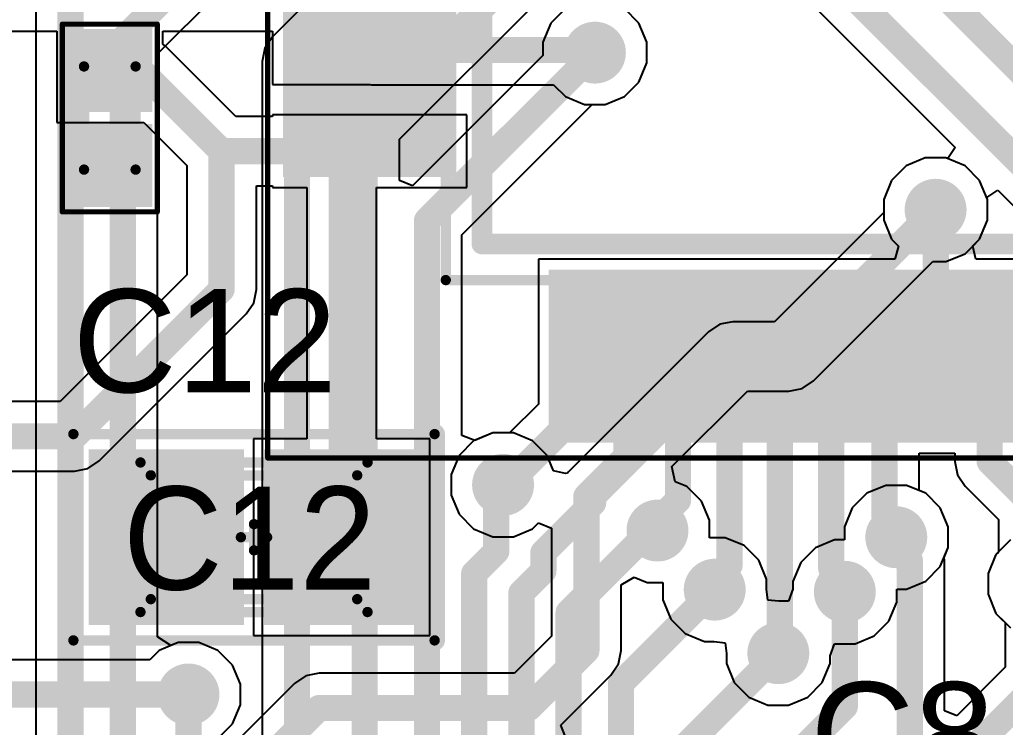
# Model space of a CAD drawing. Header units: millimetres. Extents: x -1.58 to 1.58, y -1.38 to 3.35.
# Drawn here: x -0.3594 to 0.0166, y 1.9875 to 2.2575 of the extents above; entities that cross this region are included whole.
import ezdxf

# ---------------------------------------------------------------- set-up
doc = ezdxf.new("R2010")
doc.units = ezdxf.units.MM
doc.header["$MEASUREMENT"] = 0
for name, color, linetype in [('BottomLayer', 5, 'Continuous'), ('Mechanical13', 56, 'Continuous'), ('Mechanical15', 56, 'Continuous'), ('Mechanical29', 56, 'Continuous'), ('TopLayer', 1, 'Continuous'), ('TopOverlay', 2, 'Continuous'), ('TopPaste', 8, 'Continuous'), ('TopSolder', 216, 'Continuous'), ('ViaHoleLayer', 16, 'Continuous')]:
    doc.layers.add(name, color=color, linetype=linetype)
doc.styles.add('Arial', font='arial.ttf', dxfattribs={"height": 0.2})

# ---------------------------------------------------------------- blocks, each defined once
blk = doc.blocks.new('QFP50P1200X1200X160_64N_72')
at = {"layer": 'TopLayer'}
for points in [[(-0.25494, -0.10236), (-0.19687, -0.10236), (-0.19687, -0.11417), (-0.25494, -0.11417)], [(-0.25494, -0.12205), (-0.19687, -0.12205), (-0.19687, -0.13386), (-0.25494, -0.13386)], [(-0.25494, -0.14173), (-0.19687, -0.14173), (-0.19687, -0.15354), (-0.25494, -0.15354)], [(-0.15354, -0.25494), (-0.15354, -0.19687), (-0.14173, -0.19687), (-0.14173, -0.25494)], [(-0.13386, -0.25494), (-0.13386, -0.19687), (-0.12205, -0.19687), (-0.12205, -0.25494)], [(-0.11417, -0.25494), (-0.11417, -0.19687), (-0.10236, -0.19687), (-0.10236, -0.25494)], [(-0.09449, -0.25494), (-0.09449, -0.19687), (-0.08268, -0.19687), (-0.08268, -0.25494)], [(-0.0748, -0.25494), (-0.0748, -0.19687), (-0.06299, -0.19687), (-0.06299, -0.25494)], [(-0.05512, -0.25494), (-0.05512, -0.19687), (-0.04331, -0.19687), (-0.04331, -0.25494)], [(-0.03543, -0.25494), (-0.03543, -0.19687), (-0.02362, -0.19687), (-0.02362, -0.25494)], [(-0.01575, -0.25494), (-0.01575, -0.19687), (-0.00394, -0.19687), (-0.00394, -0.25494)], [(0.00394, -0.25494), (0.00394, -0.19687), (0.01575, -0.19687), (0.01575, -0.25494)]]:
    blk.add_hatch(color=1, dxfattribs=at).paths.add_polyline_path(points)
at = {"layer": 'TopPaste'}
for points in [[(-0.25494, -0.10236), (-0.19687, -0.10236), (-0.19687, -0.11417), (-0.25494, -0.11417)], [(-0.25494, -0.12205), (-0.19687, -0.12205), (-0.19687, -0.13386), (-0.25494, -0.13386)], [(-0.25494, -0.14173), (-0.19687, -0.14173), (-0.19687, -0.15354), (-0.25494, -0.15354)], [(-0.15354, -0.25494), (-0.15354, -0.19687), (-0.14173, -0.19687), (-0.14173, -0.25494)], [(-0.13386, -0.25494), (-0.13386, -0.19687), (-0.12205, -0.19687), (-0.12205, -0.25494)], [(-0.11417, -0.25494), (-0.11417, -0.19687), (-0.10236, -0.19687), (-0.10236, -0.25494)], [(-0.09449, -0.25494), (-0.09449, -0.19687), (-0.08268, -0.19687), (-0.08268, -0.25494)], [(-0.0748, -0.25494), (-0.0748, -0.19687), (-0.06299, -0.19687), (-0.06299, -0.25494)], [(-0.05512, -0.25494), (-0.05512, -0.19687), (-0.04331, -0.19687), (-0.04331, -0.25494)], [(-0.03543, -0.25494), (-0.03543, -0.19687), (-0.02362, -0.19687), (-0.02362, -0.25494)], [(-0.01575, -0.25494), (-0.01575, -0.19687), (-0.00394, -0.19687), (-0.00394, -0.25494)], [(0.00394, -0.25494), (0.00394, -0.19687), (0.01575, -0.19687), (0.01575, -0.25494)]]:
    blk.add_hatch(color=8, dxfattribs=at).paths.add_polyline_path(points)
at = {"layer": 'TopSolder'}
for points in [[(-0.25894, -0.07868), (-0.19287, -0.07868), (-0.19287, -0.09849), (-0.25894, -0.09849)], [(-0.25894, -0.09836), (-0.19287, -0.09836), (-0.19287, -0.11817), (-0.25894, -0.11817)], [(-0.25894, -0.11805), (-0.19287, -0.11805), (-0.19287, -0.13786), (-0.25894, -0.13786)], [(-0.25894, -0.13773), (-0.19287, -0.13773), (-0.19287, -0.15754), (-0.25894, -0.15754)], [(-0.15754, -0.25894), (-0.15754, -0.19287), (-0.13773, -0.19287), (-0.13773, -0.25894)], [(-0.13786, -0.25894), (-0.13786, -0.19287), (-0.11805, -0.19287), (-0.11805, -0.25894)], [(-0.11817, -0.25894), (-0.11817, -0.19287), (-0.09836, -0.19287), (-0.09836, -0.25894)], [(-0.09849, -0.25894), (-0.09849, -0.19287), (-0.07868, -0.19287), (-0.07868, -0.25894)], [(-0.0788, -0.25894), (-0.0788, -0.19287), (-0.05899, -0.19287), (-0.05899, -0.25894)], [(-0.05912, -0.25894), (-0.05912, -0.19287), (-0.03931, -0.19287), (-0.03931, -0.25894)], [(-0.03943, -0.25894), (-0.03943, -0.19287), (-0.01962, -0.19287), (-0.01962, -0.25894)], [(-0.01975, -0.25894), (-0.01975, -0.19287), (0.00006, -0.19287), (0.00006, -0.25894)], [(-0.00006, -0.25894), (-0.00006, -0.19287), (0.01975, -0.19287), (0.01975, -0.25894)]]:
    blk.add_hatch(color=216, dxfattribs=at).paths.add_polyline_path(points)
at = {"layer": 'Mechanical13', "const_width": 0.00394}
for points in [[(-0.19685, -0.19685), (-0.19685, 0.19685)], [(-0.19685, -0.19685), (0.19685, -0.19685)]]:
    blk.add_lwpolyline(points, dxfattribs=at)
at = {"layer": 'Mechanical13', "const_width": 0.00197}
blk.add_lwpolyline([(-0.19783, -0.19685, 1), (-0.19587, -0.19685, 1)], format="xyb", close=True, dxfattribs=at)
blk.add_lwpolyline([(-0.19783, -0.19685, 1), (-0.19587, -0.19685, 1)], format="xyb", close=True, dxfattribs=at)
at = {"layer": 'Mechanical15', "const_width": 0.00197}
for points in [[(-0.26476, -0.26476), (-0.26476, 0.26476)], [(-0.26476, -0.26476), (0.26476, -0.26476)]]:
    blk.add_lwpolyline(points, dxfattribs=at)
at = {"layer": 'Mechanical15', "const_width": 0.000984}
blk.add_lwpolyline([(-0.26526, -0.26476, 1), (-0.26427, -0.26476, 1)], format="xyb", close=True, dxfattribs=at)
blk.add_lwpolyline([(-0.26526, -0.26476, 1), (-0.26427, -0.26476, 1)], format="xyb", close=True, dxfattribs=at)
at = {"layer": 'TopOverlay', "const_width": 0.00787}
for points in [[(-0.18307, -0.18307), (-0.18307, 0.18307)], [(-0.18307, -0.18307), (0.18307, -0.18307)]]:
    blk.add_lwpolyline(points, dxfattribs=at)
at = {"layer": 'TopOverlay', "const_width": 0.00394}
blk.add_lwpolyline([(-0.18504, -0.18307, 1), (-0.1811, -0.18307, 1)], format="xyb", close=True, dxfattribs=at)
blk.add_lwpolyline([(-0.18504, -0.18307, 1), (-0.1811, -0.18307, 1)], format="xyb", close=True, dxfattribs=at)
blk = doc.blocks.new('CAP_0402_94')
at = {"layer": 'TopLayer'}
for points in [[(-0.02992, -0.0122), (-0.02992, 0.0122), (-0.0063, 0.0122), (-0.0063, -0.0122)], [(0.0063, -0.0122), (0.0063, 0.0122), (0.02992, 0.0122), (0.02992, -0.0122)]]:
    blk.add_hatch(color=1, dxfattribs=at).paths.add_polyline_path(points)
at = {"layer": 'TopPaste'}
for points in [[(-0.02992, -0.0122), (-0.02992, 0.0122), (-0.0063, 0.0122), (-0.0063, -0.0122)], [(0.0063, -0.0122), (0.0063, 0.0122), (0.02992, 0.0122), (0.02992, -0.0122)]]:
    blk.add_hatch(color=8, dxfattribs=at).paths.add_polyline_path(points)
at = {"layer": 'TopSolder'}
for points in [[(-0.03392, -0.0162), (-0.03392, 0.0162), (-0.0023, 0.0162), (-0.0023, -0.0162)], [(0.0023, -0.0162), (0.0023, 0.0162), (0.03392, 0.0162), (0.03392, -0.0162)]]:
    blk.add_hatch(color=216, dxfattribs=at).paths.add_polyline_path(points)
at = {"layer": 'Mechanical13', "const_width": 0.00394}
for points in [[(-0.01969, 0.00984), (-0.01969, -0.00984)], [(-0.01969, 0.00984), (0.01969, 0.00984)], [(0.01969, 0.00984), (0.01969, -0.00984)], [(-0.01969, -0.00984), (0.01969, -0.00984)]]:
    blk.add_lwpolyline(points, dxfattribs=at)
at = {"layer": 'Mechanical13', "const_width": 0.00197}
for points in [[(-0.02067, 0.00984, 1), (-0.0187, 0.00984, 1)], [(-0.02067, 0.00984, 1), (-0.0187, 0.00984, 1)], [(0.0187, 0.00984, 1), (0.02067, 0.00984, 1)], [(0.0187, 0.00984, 1), (0.02067, 0.00984, 1)], [(-0.02067, -0.00984, 1), (-0.0187, -0.00984, 1)], [(-0.02067, -0.00984, 1), (-0.0187, -0.00984, 1)], [(0.0187, -0.00984, 1), (0.02067, -0.00984, 1)], [(0.0187, -0.00984, 1), (0.02067, -0.00984, 1)]]:
    blk.add_lwpolyline(points, format="xyb", close=True, dxfattribs=at)
at = {"layer": 'Mechanical15', "const_width": 0.00197}
for points in [[(-0.03583, 0.01811), (-0.03583, -0.01811)], [(-0.03583, 0.01811), (0.03583, 0.01811)], [(0.03583, 0.01811), (0.03583, -0.01811)], [(-0.03583, -0.01811), (0.03583, -0.01811)]]:
    blk.add_lwpolyline(points, dxfattribs=at)
at = {"layer": 'Mechanical15', "const_width": 0.000984}
for points in [[(-0.03632, 0.01811, 1), (-0.03533, 0.01811, 1)], [(-0.03632, 0.01811, 1), (-0.03533, 0.01811, 1)], [(0.03533, 0.01811, 1), (0.03632, 0.01811, 1)], [(0.03533, 0.01811, 1), (0.03632, 0.01811, 1)], [(-0.03632, -0.01811, 1), (-0.03533, -0.01811, 1)], [(-0.03632, -0.01811, 1), (-0.03533, -0.01811, 1)], [(0.03533, -0.01811, 1), (0.03632, -0.01811, 1)], [(0.03533, -0.01811, 1), (0.03632, -0.01811, 1)]]:
    blk.add_lwpolyline(points, format="xyb", close=True, dxfattribs=at)
blk = doc.blocks.new('CAPACITOR_0805_96')
at = {"layer": 'TopLayer'}
for points in [[(-0.05906, -0.02953), (-0.05906, 0.02953), (-0.00787, 0.02953), (-0.00787, -0.02953)], [(0.00787, -0.02953), (0.00787, 0.02953), (0.05906, 0.02953), (0.05906, -0.02953)]]:
    blk.add_hatch(color=1, dxfattribs=at).paths.add_polyline_path(points)
at = {"layer": 'TopPaste'}
for points in [[(-0.05906, -0.02953), (-0.05906, 0.02953), (-0.00787, 0.02953), (-0.00787, -0.02953)], [(0.00787, -0.02953), (0.00787, 0.02953), (0.05906, 0.02953), (0.05906, -0.02953)]]:
    blk.add_hatch(color=8, dxfattribs=at).paths.add_polyline_path(points)
at = {"layer": 'TopSolder'}
for points in [[(-0.06306, -0.03353), (-0.06306, 0.03353), (-0.00387, 0.03353), (-0.00387, -0.03353)], [(0.00387, -0.03353), (0.00387, 0.03353), (0.06306, 0.03353), (0.06306, -0.03353)]]:
    blk.add_hatch(color=216, dxfattribs=at).paths.add_polyline_path(points)
at = {"layer": 'Mechanical13', "const_width": 0.00394}
for points in [[(-0.03937, 0.02363), (0.03937, 0.02363)], [(-0.03937, -0.02362), (-0.03937, 0.02363)], [(0.03937, -0.02362), (0.03937, 0.02363)], [(-0.03937, -0.02362), (0.03937, -0.02362)]]:
    blk.add_lwpolyline(points, dxfattribs=at)
at = {"layer": 'Mechanical13', "const_width": 0.00197}
for points in [[(-0.04035, 0.02363, 1), (-0.03838, 0.02363, 1)], [(-0.04035, 0.02363, 1), (-0.03838, 0.02363, 1)], [(0.03839, 0.02363, 1), (0.04035, 0.02363, 1)], [(0.03839, 0.02363, 1), (0.04035, 0.02363, 1)], [(-0.04035, -0.02362, 1), (-0.03838, -0.02362, 1)], [(-0.04035, -0.02362, 1), (-0.03838, -0.02362, 1)], [(0.03839, -0.02362, 1), (0.04035, -0.02362, 1)], [(0.03839, -0.02362, 1), (0.04035, -0.02362, 1)]]:
    blk.add_lwpolyline(points, format="xyb", close=True, dxfattribs=at)
at = {"layer": 'Mechanical15', "const_width": 0.00394}
for points in [[(-0.0689, -0.03937), (-0.0689, 0.03937)], [(-0.0689, 0.03937), (0.0689, 0.03937)], [(0.0689, -0.03937), (0.0689, 0.03937)], [(0, -0.005), (0, 0.005)], [(-0.005, 0), (0.005, 0)], [(-0.0689, -0.03937), (0.0689, -0.03937)]]:
    blk.add_lwpolyline(points, dxfattribs=at)
at = {"layer": 'Mechanical15', "const_width": 0.00197}
for points in [[(-0.06988, 0.03937, 1), (-0.06791, 0.03937, 1)], [(-0.06988, 0.03937, 1), (-0.06791, 0.03937, 1)], [(0.06791, 0.03937, 1), (0.06988, 0.03937, 1)], [(0.06791, 0.03937, 1), (0.06988, 0.03937, 1)], [(-0.00098, 0.005, 1), (0.00098, 0.005, 1)], [(-0.00598, 0, 1), (-0.00402, 0, 1)], [(0.00402, 0, 1), (0.00598, 0, 1)], [(-0.00098, -0.005, 1), (0.00098, -0.005, 1)], [(-0.06988, -0.03937, 1), (-0.06791, -0.03937, 1)], [(-0.06988, -0.03937, 1), (-0.06791, -0.03937, 1)], [(0.06791, -0.03937, 1), (0.06988, -0.03937, 1)], [(0.06791, -0.03937, 1), (0.06988, -0.03937, 1)]]:
    blk.add_lwpolyline(points, format="xyb", close=True, dxfattribs=at)
at = {"layer": 'Mechanical29', "const_width": 0.00394}
for points in [[(-0.04331, -0.02854), (-0.04331, 0.02854)], [(-0.04331, 0.02854), (0.04331, 0.02854)], [(0.04331, -0.02854), (0.04331, 0.02854)], [(-0.04331, -0.02854), (0.04331, -0.02854)]]:
    blk.add_lwpolyline(points, dxfattribs=at)
at = {"layer": 'Mechanical29', "const_width": 0.00197}
for points in [[(-0.04429, 0.02854, 1), (-0.04232, 0.02854, 1)], [(-0.04429, 0.02854, 1), (-0.04232, 0.02854, 1)], [(0.04232, 0.02854, 1), (0.04429, 0.02854, 1)], [(0.04232, 0.02854, 1), (0.04429, 0.02854, 1)], [(-0.04429, -0.02854, 1), (-0.04232, -0.02854, 1)], [(-0.04429, -0.02854, 1), (-0.04232, -0.02854, 1)], [(0.04232, -0.02854, 1), (0.04429, -0.02854, 1)], [(0.04232, -0.02854, 1), (0.04429, -0.02854, 1)]]:
    blk.add_lwpolyline(points, format="xyb", close=True, dxfattribs=at)
at = {"layer": 'TopOverlay', "const_width": 0.00787}
for points in [[(-0.0689, -0.03937), (-0.0689, 0.03937)], [(0.0689, -0.03937), (0.0689, 0.03937)]]:
    blk.add_lwpolyline(points, dxfattribs=at)
at = {"layer": 'TopOverlay', "const_width": 0.00394}
for points in [[(-0.07087, 0.03937, 1), (-0.06693, 0.03937, 1)], [(0.06693, 0.03937, 1), (0.07087, 0.03937, 1)], [(-0.07087, -0.03937, 1), (-0.06693, -0.03937, 1)], [(0.06693, -0.03937, 1), (0.07087, -0.03937, 1)]]:
    blk.add_lwpolyline(points, format="xyb", close=True, dxfattribs=at)
at = {"layer": 'Mechanical29'}
blk.add_text('C12', height=0.03937, rotation=360, dxfattribs=at).set_placement((-0.05, -0.02))

msp = doc.modelspace()

# ---------------------------------------------------------------- hatches: boundary and pattern name
at = {"layer": 'BottomLayer'}
h = msp.add_hatch(color=5, dxfattribs=at)
edge = h.paths.add_edge_path()
edge.add_arc((-0.13996, 2.24496), 0.01181, 0, 360)
h = msp.add_hatch(color=5, dxfattribs=at)
edge = h.paths.add_edge_path()
edge.add_arc((-0.01, 2.185), 0.01181, 0, 360)
h = msp.add_hatch(color=5, dxfattribs=at)
edge = h.paths.add_edge_path()
edge.add_arc((-0.175, 2.08), 0.01181, 0, 360)
h = msp.add_hatch(color=5, dxfattribs=at)
edge = h.paths.add_edge_path()
edge.add_arc((-0.1161, 2.06255), 0.01181, 0, 360)
h = msp.add_hatch(color=5, dxfattribs=at)
edge = h.paths.add_edge_path()
edge.add_arc((-0.025, 2.06), 0.01181, 0, 360)
h = msp.add_hatch(color=5, dxfattribs=at)
edge = h.paths.add_edge_path()
edge.add_arc((-0.09426, 2.04), 0.01181, 0, 360)
h = msp.add_hatch(color=5, dxfattribs=at)
edge = h.paths.add_edge_path()
edge.add_arc((-0.04464, 2.03918), 0.01181, 0, 360)
h = msp.add_hatch(color=5, dxfattribs=at)
edge = h.paths.add_edge_path()
edge.add_arc((-0.07, 2.01574), 0.01181, 0, 360)
h = msp.add_hatch(color=5, dxfattribs=at)
edge = h.paths.add_edge_path()
edge.add_arc((-0.295, 2), 0.01181, 0, 360)
at = {"layer": 'TopLayer'}
h = msp.add_hatch(color=1, dxfattribs=at)
edge = h.paths.add_edge_path()
edge.add_arc((-0.13996, 2.24496), 0.01181, 0, 360)
h = msp.add_hatch(color=1, dxfattribs=at)
edge = h.paths.add_edge_path()
edge.add_arc((-0.01, 2.185), 0.01181, 0, 360)
h = msp.add_hatch(color=1, dxfattribs=at)
edge = h.paths.add_edge_path()
edge.add_arc((-0.175, 2.08), 0.01181, 0, 360)
h = msp.add_hatch(color=1, dxfattribs=at)
edge = h.paths.add_edge_path()
edge.add_arc((-0.1161, 2.06255), 0.01181, 0, 360)
h = msp.add_hatch(color=1, dxfattribs=at)
edge = h.paths.add_edge_path()
edge.add_arc((-0.025, 2.06), 0.01181, 0, 360)
h = msp.add_hatch(color=1, dxfattribs=at)
edge = h.paths.add_edge_path()
edge.add_arc((-0.09426, 2.04), 0.01181, 0, 360)
h = msp.add_hatch(color=1, dxfattribs=at)
edge = h.paths.add_edge_path()
edge.add_arc((-0.04464, 2.03918), 0.01181, 0, 360)
h = msp.add_hatch(color=1, dxfattribs=at)
edge = h.paths.add_edge_path()
edge.add_arc((-0.07, 2.01574), 0.01181, 0, 360)
h = msp.add_hatch(color=1, dxfattribs=at)
edge = h.paths.add_edge_path()
edge.add_arc((-0.295, 2), 0.01181, 0, 360)
at = {"layer": 'ViaHoleLayer'}
h = msp.add_hatch(color=16, dxfattribs=at)
edge = h.paths.add_edge_path()
edge.add_arc((-0.13996, 2.24496), 0.00591, 0, 360)
h = msp.add_hatch(color=16, dxfattribs=at)
edge = h.paths.add_edge_path()
edge.add_arc((-0.01, 2.185), 0.00591, 0, 360)
h = msp.add_hatch(color=16, dxfattribs=at)
edge = h.paths.add_edge_path()
edge.add_arc((-0.175, 2.08), 0.00591, 0, 360)
h = msp.add_hatch(color=16, dxfattribs=at)
edge = h.paths.add_edge_path()
edge.add_arc((-0.1161, 2.06255), 0.00591, 0, 360)
h = msp.add_hatch(color=16, dxfattribs=at)
edge = h.paths.add_edge_path()
edge.add_arc((-0.025, 2.06), 0.00591, 0, 360)
h = msp.add_hatch(color=16, dxfattribs=at)
edge = h.paths.add_edge_path()
edge.add_arc((-0.09426, 2.04), 0.00591, 0, 360)
h = msp.add_hatch(color=16, dxfattribs=at)
edge = h.paths.add_edge_path()
edge.add_arc((-0.04464, 2.03918), 0.00591, 0, 360)
h = msp.add_hatch(color=16, dxfattribs=at)
edge = h.paths.add_edge_path()
edge.add_arc((-0.07, 2.01574), 0.00591, 0, 360)
h = msp.add_hatch(color=16, dxfattribs=at)
edge = h.paths.add_edge_path()
edge.add_arc((-0.295, 2), 0.00591, 0, 360)

# ---------------------------------------------------------------- linework, layer by layer
at = {"layer": 'BottomLayer'}
for p, q in [((-0.30675, 2.24451), (-0.11063, 2.44063)), ((-0.35325, 2.425), (-0.35325, 1.69049)), ((-0.18481, 2.32914), (-0.26299, 2.25096)), ((-0.10393, 2.31019), (-0.00249, 2.20874)), ((-0.21456, 2.21189), (-0.14125, 2.28519)), ((-0.15118, 2.26175), (-0.15675, 2.25618)), ((-0.12316, 2.25618), (-0.12873, 2.26175)), ((-0.15675, 2.25618), (-0.15977, 2.2489)), ((-0.12015, 2.2489), (-0.12316, 2.25618)), ((-0.26299, 2.25096), (-0.26587, 2.24666)), ((-0.15977, 2.2489), (-0.15977, 2.24389)), ((-0.12015, 2.24102), (-0.12015, 2.2489)), ((-0.30675, 2.02199), (-0.30675, 2.24451)), ((-0.26587, 2.24666), (-0.26688, 2.24158)), ((-0.26688, 2.24158), (-0.26688, 1.95972)), ((-0.15977, 2.24389), (-0.20956, 2.1941)), ((-0.12316, 2.23373), (-0.12015, 2.24102)), ((-0.12873, 2.22816), (-0.12316, 2.23373)), ((-0.13602, 2.22514), (-0.12873, 2.22816)), ((-0.19075, 2.17542), (-0.14102, 2.22514)), ((-0.14102, 2.22514), (-0.13602, 2.22514)), ((-0.21456, 2.19617), (-0.21456, 2.21189)), ((-0.00249, 2.20874), (-0.00532, 2.20451)), ((-0.01394, 2.20481), (-0.02122, 2.20179)), ((-0.00606, 2.20481), (-0.01394, 2.20481)), ((-0.00532, 2.20451), (-0.00606, 2.20481)), ((-0.02122, 2.20179), (-0.02679, 2.19622)), ((-0.20956, 2.1941), (-0.21456, 2.19617)), ((-0.02679, 2.19622), (-0.02981, 2.18894)), ((0.00951, 2.18968), (0.01374, 2.19251)), ((0.01374, 2.19251), (0.07675, 2.12951)), ((-0.02981, 2.18894), (-0.02981, 2.18393)), ((0.00981, 2.18894), (0.00951, 2.18968)), ((0.00981, 2.18106), (0.00981, 2.18894)), ((-0.02981, 2.18393), (-0.07146, 2.14228)), ((0.00679, 2.17378), (0.00981, 2.18106)), ((-0.19075, 2.0988), (-0.19075, 2.17542)), ((0.00122, 2.16821), (0.00679, 2.17378)), ((-0.00606, 2.16519), (0.00122, 2.16821)), ((-0.0566, 2.11965), (-0.01107, 2.16519)), ((-0.01107, 2.16519), (-0.00606, 2.16519)), ((-0.09236, 2.14127), (-0.09666, 2.1384)), ((-0.08729, 2.14228), (-0.09236, 2.14127)), ((-0.07146, 2.14228), (-0.08729, 2.14228)), ((-0.09666, 2.1384), (-0.15003, 2.08503)), ((-0.06597, 2.11577), (-0.0609, 2.11678)), ((-0.0609, 2.11678), (-0.0566, 2.11965)), ((-0.11059, 2.08698), (-0.0818, 2.11577)), ((-0.0818, 2.11577), (-0.06597, 2.11577)), ((-0.18575, 2.09699), (-0.19075, 2.0988)), ((-0.17894, 2.09981), (-0.18575, 2.09699)), ((-0.17106, 2.09981), (-0.17894, 2.09981)), ((-0.16378, 2.09679), (-0.17106, 2.09981)), ((-0.15821, 2.09122), (-0.16378, 2.09679)), ((-0.1558, 2.0854), (-0.15821, 2.09122)), ((-0.10932, 2.08118), (-0.11059, 2.08698)), ((-0.15124, 2.08438), (-0.1558, 2.0854)), ((-0.15041, 2.08447), (-0.15124, 2.08438)), ((-0.15003, 2.08503), (-0.15041, 2.08447)), ((-0.10488, 2.07935), (-0.10932, 2.08118)), ((-0.09931, 2.07377), (-0.10488, 2.07935)), ((-0.02894, 2.07981), (-0.03622, 2.07679)), ((-0.02106, 2.07981), (-0.02894, 2.07981)), ((-0.01378, 2.07679), (-0.02106, 2.07981)), ((-0.03622, 2.07679), (-0.04179, 2.07122)), ((-0.00821, 2.07122), (-0.01378, 2.07679)), ((-0.09629, 2.06649), (-0.09931, 2.07377)), ((-0.04179, 2.07122), (-0.04481, 2.06394)), ((-0.00519, 2.06394), (-0.00821, 2.07122)), ((-0.09629, 2.05981), (-0.09629, 2.06649)), ((-0.04481, 2.06394), (-0.04481, 2.05899)), ((-0.00519, 2.05606), (-0.00519, 2.06394)), ((-0.09032, 2.05981), (-0.09629, 2.05981)), ((-0.08304, 2.05679), (-0.09032, 2.05981)), ((-0.07746, 2.05122), (-0.08304, 2.05679)), ((-0.04858, 2.05899), (-0.05586, 2.05597)), ((-0.04481, 2.05899), (-0.04858, 2.05899)), ((0.01859, 2.05897), (0.01302, 2.0534)), ((-0.05586, 2.05597), (-0.06143, 2.0504)), ((-0.00678, 2.05221), (-0.00519, 2.05606)), ((0.01302, 2.0534), (0.01, 2.04611)), ((-0.07445, 2.04394), (-0.07746, 2.05122)), ((-0.06143, 2.0504), (-0.06445, 2.04312)), ((-0.00657, 2.05114), (-0.00678, 2.05221)), ((-0.00657, 1.99379), (-0.00657, 2.05114)), ((0.01, 2.04611), (0.01, 2.03823)), ((-0.07445, 2.04017), (-0.07445, 2.04394)), ((-0.06445, 2.04312), (-0.06445, 2.04017)), ((-0.07399, 2.03601), (-0.07445, 2.04017)), ((-0.06445, 2.04017), (-0.06606, 2.03555)), ((0.01, 2.03823), (0.01302, 2.03095)), ((-0.06983, 2.03555), (-0.07399, 2.03601)), ((-0.06606, 2.03555), (-0.06983, 2.03555)), ((0.01302, 2.03095), (0.01656, 2.02741)), ((0.01656, 2.02741), (0.01656, 2.01039)), ((-0.30175, 2.01865), (-0.30675, 2.02199)), ((-0.29894, 2.01981), (-0.30175, 2.01865)), ((-0.29106, 2.01981), (-0.29894, 2.01981)), ((-0.28378, 2.01679), (-0.29106, 2.01981)), ((-0.27821, 2.01122), (-0.28378, 2.01679)), ((-0.27519, 2.00394), (-0.27821, 2.01122)), ((0.01656, 2.01039), (-0.00195, 1.99188)), ((-0.27519, 1.99606), (-0.27519, 2.00394)), ((-0.27821, 1.98878), (-0.27519, 1.99606)), ((-0.00195, 1.99188), (-0.00657, 1.99379)), ((-0.28175, 1.98524), (-0.27821, 1.98878))]:
    msp.add_line(p, q, dxfattribs=at)
at = {"layer": 'BottomLayer', "const_width": 0.01}
for points in [[(-0.32, 2.25), (-0.12, 2.45)], [(-0.34, 1.685), (-0.34, 2.425)], [(-0.11496, 2.37504), (0.11, 2.15009)], [(-0.25362, 2.24158), (-0.165, 2.3302)], [(-0.105, 2.33), (0.09, 2.135)], [(-0.22781, 2.21738), (-0.14019, 2.305)], [(-0.32, 1.65), (-0.32, 2.25)], [(-0.204, 2.18091), (-0.14, 2.24491)], [(-0.25362, 1.95972), (-0.25362, 2.24158)], [(-0.22781, 1.971), (-0.22781, 2.21738)], [(-0.06597, 2.12903), (-0.01, 2.185)], [(-0.204, 1.601), (-0.204, 2.18091)], [(-0.14066, 2.07566), (-0.08729, 2.12903)], [(-0.08729, 2.12903), (-0.06597, 2.12903)], [(-0.17761, 2.07739), (-0.175, 2.08)], [(-0.17761, 2.0546), (-0.17761, 2.07739)], [(-0.14066, 2.07308), (-0.14066, 2.07566)], [(-0.15961, 2.05413), (-0.14066, 2.07308)], [(-0.15, 2.03129), (-0.11874, 2.06255)], [(-0.11874, 2.06255), (-0.1161, 2.06255)], [(-0.025, 2.05631), (-0.025, 2.06)], [(-0.025, 2.05631), (-0.01983, 2.05114)], [(-0.186, 2.0462), (-0.17761, 2.0546)], [(-0.15961, 2.04714), (-0.15961, 2.05413)], [(-0.01983, 1.98072), (-0.01983, 2.05114)], [(-0.186, 1.589), (-0.186, 2.0462)], [(-0.168, 2.03875), (-0.15961, 2.04714)], [(-0.168, 1.572), (-0.168, 2.03875)], [(-0.13, 2.00426), (-0.09426, 2.04)], [(-0.04464, 1.99536), (-0.04464, 2.03918)], [(-0.15, 1.5), (-0.15, 2.03129)], [(-0.11, 1.97574), (-0.07, 2.01574)], [(-0.13, 1.485), (-0.13, 2.00426)], [(-0.045, 1.93009), (0.02981, 2.0049)], [(-0.295, 1.8802), (-0.295, 2)], [(-0.09, 1.95), (-0.04464, 1.99536)]]:
    msp.add_lwpolyline(points, dxfattribs=at)
at = {"layer": 'BottomLayer', "const_width": 0.005}
for points in [[(-0.3225, 2.25, 1), (-0.3175, 2.25, 1)], [(-0.3225, 2.25, 1), (-0.3175, 2.25, 1)], [(-0.1425, 2.24491, 1), (-0.1375, 2.24491, 1)], [(-0.25612, 2.24158, 1), (-0.25112, 2.24158, 1)], [(-0.25612, 2.24158, 1), (-0.25112, 2.24158, 1)], [(-0.23031, 2.21738, 1), (-0.22531, 2.21738, 1)], [(-0.23031, 2.21738, 1), (-0.22531, 2.21738, 1)], [(-0.0125, 2.185, 1), (-0.0075, 2.185, 1)], [(-0.2065, 2.18091, 1), (-0.2015, 2.18091, 1)], [(-0.2065, 2.18091, 1), (-0.2015, 2.18091, 1)], [(-0.08979, 2.12903, 1), (-0.08479, 2.12903, 1)], [(-0.08979, 2.12903, 1), (-0.08479, 2.12903, 1)], [(-0.06847, 2.12903, 1), (-0.06347, 2.12903, 1)], [(-0.06847, 2.12903, 1), (-0.06347, 2.12903, 1)], [(-0.1775, 2.08, 1), (-0.1725, 2.08, 1)], [(-0.18011, 2.07739, 1), (-0.17511, 2.07739, 1)], [(-0.18011, 2.07739, 1), (-0.17511, 2.07739, 1)], [(-0.14316, 2.07566, 1), (-0.13816, 2.07566, 1)], [(-0.14316, 2.07566, 1), (-0.13816, 2.07566, 1)], [(-0.14316, 2.07308, 1), (-0.13816, 2.07308, 1)], [(-0.14316, 2.07308, 1), (-0.13816, 2.07308, 1)], [(-0.12124, 2.06255, 1), (-0.11624, 2.06255, 1)], [(-0.12124, 2.06255, 1), (-0.11624, 2.06255, 1)], [(-0.1186, 2.06255, 1), (-0.1136, 2.06255, 1)], [(-0.0275, 2.06, 1), (-0.0225, 2.06, 1)], [(-0.0275, 2.05631, 1), (-0.0225, 2.05631, 1)], [(-0.0275, 2.05631, 1), (-0.0225, 2.05631, 1)], [(-0.18011, 2.0546, 1), (-0.17511, 2.0546, 1)], [(-0.18011, 2.0546, 1), (-0.17511, 2.0546, 1)], [(-0.16211, 2.05413, 1), (-0.15711, 2.05413, 1)], [(-0.16211, 2.05413, 1), (-0.15711, 2.05413, 1)], [(-0.02233, 2.05114, 1), (-0.01733, 2.05114, 1)], [(-0.02233, 2.05114, 1), (-0.01733, 2.05114, 1)], [(-0.1885, 2.0462, 1), (-0.1835, 2.0462, 1)], [(-0.1885, 2.0462, 1), (-0.1835, 2.0462, 1)], [(-0.16211, 2.04714, 1), (-0.15711, 2.04714, 1)], [(-0.16211, 2.04714, 1), (-0.15711, 2.04714, 1)], [(-0.1705, 2.03875, 1), (-0.1655, 2.03875, 1)], [(-0.1705, 2.03875, 1), (-0.1655, 2.03875, 1)], [(-0.09676, 2.04, 1), (-0.09176, 2.04, 1)], [(-0.04714, 2.03918, 1), (-0.04214, 2.03918, 1)], [(-0.1525, 2.03129, 1), (-0.1475, 2.03129, 1)], [(-0.1525, 2.03129, 1), (-0.1475, 2.03129, 1)], [(-0.0725, 2.01574, 1), (-0.0675, 2.01574, 1)], [(-0.1325, 2.00426, 1), (-0.1275, 2.00426, 1)], [(-0.1325, 2.00426, 1), (-0.1275, 2.00426, 1)], [(-0.2975, 2, 1), (-0.2925, 2, 1)], [(-0.04714, 1.99536, 1), (-0.04214, 1.99536, 1)], [(-0.04714, 1.99536, 1), (-0.04214, 1.99536, 1)]]:
    msp.add_lwpolyline(points, format="xyb", close=True, dxfattribs=at)
at = {"layer": 'TopLayer'}
for p, q in [((-0.12316, 2.25618), (-0.12873, 2.26175)), ((-0.12015, 2.2489), (-0.12316, 2.25618)), ((-0.36309, 2.25316), (-0.3452, 2.25316)), ((-0.3452, 2.25316), (-0.3452, 2.2183)), ((-0.3048, 2.24819), (-0.3048, 2.25316)), ((-0.3048, 2.25316), (-0.26294, 2.25316)), ((-0.26294, 2.25316), (-0.26294, 2.23283)), ((-0.12015, 2.24102), (-0.12015, 2.2489)), ((-0.30374, 2.24748), (-0.3048, 2.24819)), ((-0.27687, 2.22062), (-0.30374, 2.24748)), ((-0.12316, 2.23373), (-0.12015, 2.24102)), ((-0.12873, 2.22816), (-0.12316, 2.23373)), ((-0.26294, 2.23283), (-0.22577, 2.23283)), ((-0.22577, 2.23283), (-0.22513, 2.2327)), ((-0.22513, 2.2327), (-0.15571, 2.2327)), ((-0.15571, 2.2327), (-0.15118, 2.22816)), ((-0.15118, 2.22816), (-0.1439, 2.22514)), ((-0.13602, 2.22514), (-0.12873, 2.22816)), ((-0.1439, 2.22514), (-0.13602, 2.22514)), ((-0.3452, 2.2183), (-0.31204, 2.2183)), ((-0.31204, 2.2183), (-0.29562, 2.20187)), ((-0.26294, 2.22062), (-0.27687, 2.22062)), ((-0.18887, 2.22127), (-0.26294, 2.22127)), ((-0.26294, 2.22127), (-0.26294, 2.22062)), ((-0.18887, 2.19346), (-0.18887, 2.22127)), ((-0.01394, 2.20481), (-0.02122, 2.20179)), ((-0.00606, 2.20481), (-0.01394, 2.20481)), ((0.00122, 2.20179), (-0.00606, 2.20481)), ((-0.29562, 2.20187), (-0.29562, 2.1601)), ((-0.02122, 2.20179), (-0.02679, 2.19622)), ((0.00679, 2.19622), (0.00122, 2.20179)), ((-0.02679, 2.19622), (-0.02981, 2.18894)), ((0.00981, 2.18894), (0.00679, 2.19622)), ((-0.26911, 2.15461), (-0.26911, 2.19411)), ((-0.26911, 2.19411), (-0.26294, 2.19411)), ((-0.26294, 2.19411), (-0.26294, 2.19346)), ((-0.26294, 2.19346), (-0.24979, 2.19346)), ((-0.24979, 2.19346), (-0.24979, 2.09753)), ((-0.22328, 2.09753), (-0.22328, 2.19346)), ((-0.22328, 2.19346), (-0.18887, 2.19346)), ((-0.02981, 2.18894), (-0.02981, 2.18106)), ((0.00981, 2.18106), (0.00981, 2.18894)), ((-0.02981, 2.18106), (-0.02679, 2.17378)), ((0.00679, 2.17378), (0.00981, 2.18106)), ((-0.02679, 2.17378), (-0.02415, 2.17113)), ((0.00415, 2.17113), (0.00679, 2.17378)), ((-0.02415, 2.17113), (-0.02552, 2.16613)), ((0.0053, 2.16613), (0.00415, 2.17113)), ((-0.02552, 2.16613), (-0.16154, 2.16613)), ((-0.16154, 2.16613), (-0.16154, 2.1108)), ((0.04343, 2.16613), (0.0053, 2.16613)), ((-0.29562, 2.1601), (-0.34395, 2.11176)), ((-0.27012, 2.14953), (-0.26911, 2.15461)), ((-0.27299, 2.14523), (-0.27012, 2.14953)), ((-0.32909, 2.08913), (-0.27299, 2.14523)), ((-0.34395, 2.11176), (-0.4333, 2.11176)), ((-0.16154, 2.1108), (-0.17254, 2.09981)), ((-0.17894, 2.09981), (-0.18622, 2.09679)), ((-0.17254, 2.09981), (-0.17894, 2.09981)), ((-0.24979, 2.09753), (-0.27013, 2.09753)), ((-0.27013, 2.09753), (-0.27013, 2.02247)), ((-0.20294, 2.09753), (-0.22328, 2.09753)), ((-0.20294, 2.02247), (-0.20294, 2.09753)), ((-0.18622, 2.09679), (-0.19179, 2.09122)), ((-0.19179, 2.09122), (-0.19481, 2.08394)), ((-0.01627, 2.07783), (-0.01627, 2.09206)), ((-0.01627, 2.09206), (-0.00263, 2.09206)), ((-0.00263, 2.09206), (-0.00263, 2.0889)), ((-0.33339, 2.08626), (-0.32909, 2.08913)), ((-0.00263, 2.0889), (-0.00162, 2.08383)), ((-0.42147, 2.08525), (-0.33846, 2.08525)), ((-0.33846, 2.08525), (-0.33339, 2.08626)), ((-0.19481, 2.08394), (-0.19481, 2.07606)), ((-0.00162, 2.08383), (0.00125, 2.07953)), ((0.00125, 2.07953), (0.01395, 2.06683)), ((-0.19481, 2.07606), (-0.19179, 2.06878)), ((-0.01378, 2.07679), (-0.01627, 2.07783)), ((-0.00821, 2.07122), (-0.01378, 2.07679)), ((-0.19179, 2.06878), (-0.18622, 2.06321)), ((-0.00519, 2.06394), (-0.00821, 2.07122)), ((-0.16378, 2.06321), (-0.16146, 2.06552)), ((-0.16146, 2.06552), (-0.15646, 2.06345)), ((0.01395, 2.06683), (0.01395, 2.05433)), ((-0.18622, 2.06321), (-0.17894, 2.06019)), ((-0.17106, 2.06019), (-0.16378, 2.06321)), ((-0.15646, 2.06345), (-0.15646, 2.02229)), ((-0.00519, 2.05606), (-0.00519, 2.06394)), ((-0.17894, 2.06019), (-0.17106, 2.06019)), ((-0.00821, 2.04878), (-0.00519, 2.05606)), ((0.01302, 2.0534), (0.01, 2.04611)), ((0.01395, 2.05433), (0.01302, 2.0534)), ((-0.01378, 2.04321), (-0.00821, 2.04878)), ((0.01, 2.04611), (0.01, 2.03823)), ((-0.12995, 2.04185), (-0.12495, 2.04477)), ((-0.12995, 2.0168), (-0.12995, 2.04185)), ((-0.12495, 2.04477), (-0.12004, 2.04274)), ((-0.12004, 2.04274), (-0.11407, 2.04274)), ((-0.11407, 2.04274), (-0.11407, 2.03606)), ((-0.02106, 2.04019), (-0.01378, 2.04321)), ((-0.02483, 2.03524), (-0.02483, 2.04019)), ((-0.02483, 2.04019), (-0.02106, 2.04019)), ((0.01, 2.03823), (0.01302, 2.03095)), ((-0.11407, 2.03606), (-0.11105, 2.02878)), ((-0.02784, 2.02796), (-0.02483, 2.03524)), ((0.01302, 2.03095), (0.01859, 2.02538)), ((-0.11105, 2.02878), (-0.10548, 2.02321)), ((-0.03342, 2.02238), (-0.02784, 2.02796)), ((-0.10548, 2.02321), (-0.0982, 2.02019)), ((-0.29894, 2.01981), (-0.30622, 2.01679)), ((-0.29106, 2.01981), (-0.29894, 2.01981)), ((-0.28378, 2.01679), (-0.29106, 2.01981)), ((-0.27013, 2.02247), (-0.20294, 2.02247)), ((-0.15646, 2.02229), (-0.17068, 2.00807)), ((-0.0982, 2.02019), (-0.09443, 2.02019)), ((-0.09443, 2.02019), (-0.09027, 2.01973)), ((-0.09027, 2.01973), (-0.08981, 2.01557)), ((-0.05019, 2.01475), (-0.04858, 2.01937)), ((-0.04858, 2.01937), (-0.04557, 2.01937)), ((-0.04557, 2.01937), (-0.0407, 2.01937)), ((-0.0407, 2.01937), (-0.03342, 2.02238)), ((-0.30622, 2.01679), (-0.30976, 2.01325)), ((-0.27821, 2.01122), (-0.28378, 2.01679)), ((-0.13096, 2.01172), (-0.12995, 2.0168)), ((-0.08981, 2.01557), (-0.08981, 2.0118)), ((-0.30976, 2.01325), (-0.38451, 2.01325)), ((-0.13383, 2.00742), (-0.13096, 2.01172)), ((-0.08981, 2.0118), (-0.08679, 2.00452)), ((-0.05321, 2.00452), (-0.05019, 2.0118)), ((-0.05019, 2.0118), (-0.05019, 2.01475)), ((-0.27519, 2.00394), (-0.27821, 2.01122)), ((-0.24519, 2.00807), (-0.25026, 2.00706)), ((-0.17068, 2.00807), (-0.24519, 2.00807)), ((-0.25456, 2.00418), (-0.28437, 1.97437)), ((-0.27519, 1.99606), (-0.27519, 2.00394)), ((-0.25026, 2.00706), (-0.25456, 2.00418)), ((-0.153, 1.98825), (-0.13383, 2.00742)), ((-0.08679, 2.00452), (-0.08122, 1.99895)), ((-0.05878, 1.99895), (-0.05321, 2.00452)), ((-0.08122, 1.99895), (-0.07394, 1.99593)), ((-0.06606, 1.99593), (-0.05878, 1.99895)), ((-0.27821, 1.98878), (-0.27519, 1.99606)), ((-0.07394, 1.99593), (-0.06606, 1.99593)), ((-0.28378, 1.98321), (-0.27821, 1.98878)), ((-0.15093, 1.98325), (-0.153, 1.98825))]:
    msp.add_line(p, q, dxfattribs=at)
at = {"layer": 'TopLayer', "const_width": 0.01}
for points in [[(-0.22591, 2.24673), (-0.22513, 2.24595)], [(-0.22513, 2.24595), (-0.14095, 2.24595)], [(-0.14095, 2.24595), (-0.13996, 2.24496)], [(-0.325, 2.23811), (-0.31311, 2.23811)], [(-0.31311, 2.23811), (-0.28236, 2.20736)], [(-0.28236, 2.15461), (-0.28236, 2.20736)], [(-0.28236, 2.20736), (-0.22591, 2.20736)], [(-0.23654, 2.06), (-0.23654, 2.20646)], [(-0.01, 2.185), (-0.00992, 2.18492)], [(-0.00992, 2.12917), (-0.00992, 2.18492)], [(-0.33846, 2.0985), (-0.28236, 2.15461)], [(-0.14764, 2.10596), (-0.14764, 2.12909)], [(-0.12795, 2.09083), (-0.12795, 2.12909)], [(-0.10827, 2.07407), (-0.10827, 2.12909)], [(-0.08858, 2.04936), (-0.08858, 2.12909)], [(-0.06945, 2.12854), (-0.0689, 2.12909)], [(-0.06945, 2.01629), (-0.06945, 2.12854)], [(-0.04981, 2.1285), (-0.04921, 2.12909)], [(-0.04981, 2.04804), (-0.04981, 2.1285)], [(-0.02953, 2.06821), (-0.02953, 2.12909)], [(-0.00992, 2.12917), (-0.00984, 2.12909)], [(0.00984, 2.12909), (0.01062, 2.12831)], [(0.01062, 2.0889), (0.01062, 2.12831)], [(-0.1736, 2.08), (-0.14764, 2.10596)], [(-0.45803, 2.0985), (-0.33846, 2.0985)], [(-0.1432, 2.07558), (-0.12795, 2.09083)], [(0.01062, 2.0889), (0.0272, 2.07232)], [(-0.175, 2.08), (-0.1736, 2.08)], [(-0.1432, 2.0168), (-0.1432, 2.07558)], [(-0.1161, 2.06624), (-0.10827, 2.07407)], [(-0.02953, 2.06821), (-0.025, 2.06369)], [(-0.1161, 2.06255), (-0.1161, 2.06624)], [(-0.025, 2.06), (-0.025, 2.06369)], [(-0.09426, 2.04369), (-0.08858, 2.04936)], [(-0.04981, 2.04804), (-0.04464, 2.04286)], [(-0.09426, 2.04), (-0.09426, 2.04369)], [(-0.04464, 2.03918), (-0.04464, 2.04286)], [(-0.16519, 1.99481), (-0.1432, 2.0168)], [(-0.07, 2.01574), (-0.06945, 2.01629)], [(-0.39, 2), (-0.295, 2)], [(-0.275, 1.965), (-0.24519, 1.99481)], [(-0.24519, 1.99481), (-0.16519, 1.99481)]]:
    msp.add_lwpolyline(points, dxfattribs=at)
at = {"layer": 'TopLayer', "const_width": 0.005}
for points in [[(-0.22841, 2.24673, 1), (-0.22341, 2.24673, 1)], [(-0.22763, 2.24595, 1), (-0.22263, 2.24595, 1)], [(-0.22763, 2.24595, 1), (-0.22263, 2.24595, 1)], [(-0.14345, 2.24595, 1), (-0.13845, 2.24595, 1)], [(-0.14345, 2.24595, 1), (-0.13845, 2.24595, 1)], [(-0.14246, 2.24496, 1), (-0.13746, 2.24496, 1)], [(-0.3275, 2.23811, 1), (-0.3225, 2.23811, 1)], [(-0.31561, 2.23811, 1), (-0.31061, 2.23811, 1)], [(-0.31561, 2.23811, 1), (-0.31061, 2.23811, 1)], [(-0.28486, 2.20736, 1), (-0.27986, 2.20736, 1)], [(-0.28486, 2.20736, 1), (-0.27986, 2.20736, 1)], [(-0.28486, 2.20736, 1), (-0.27986, 2.20736, 1)], [(-0.23904, 2.20646, 1), (-0.23404, 2.20646, 1)], [(-0.22841, 2.20736, 1), (-0.22341, 2.20736, 1)], [(-0.0125, 2.185, 1), (-0.0075, 2.185, 1)], [(-0.01242, 2.18492, 1), (-0.00742, 2.18492, 1)], [(-0.01242, 2.18492, 1), (-0.00742, 2.18492, 1)], [(-0.28486, 2.15461, 1), (-0.27986, 2.15461, 1)], [(-0.28486, 2.15461, 1), (-0.27986, 2.15461, 1)], [(-0.15014, 2.12909, 1), (-0.14514, 2.12909, 1)], [(-0.13045, 2.12909, 1), (-0.12545, 2.12909, 1)], [(-0.11077, 2.12909, 1), (-0.10577, 2.12909, 1)], [(-0.09108, 2.12909, 1), (-0.08608, 2.12909, 1)], [(-0.07195, 2.12854, 1), (-0.06695, 2.12854, 1)], [(-0.07195, 2.12854, 1), (-0.06695, 2.12854, 1)], [(-0.0714, 2.12909, 1), (-0.0664, 2.12909, 1)], [(-0.05231, 2.1285, 1), (-0.04731, 2.1285, 1)], [(-0.05231, 2.1285, 1), (-0.04731, 2.1285, 1)], [(-0.05171, 2.12909, 1), (-0.04671, 2.12909, 1)], [(-0.03203, 2.12909, 1), (-0.02703, 2.12909, 1)], [(-0.01242, 2.12917, 1), (-0.00742, 2.12917, 1)], [(-0.01242, 2.12917, 1), (-0.00742, 2.12917, 1)], [(-0.01234, 2.12909, 1), (-0.00734, 2.12909, 1)], [(0.00734, 2.12909, 1), (0.01234, 2.12909, 1)], [(0.00812, 2.12831, 1), (0.01312, 2.12831, 1)], [(0.00812, 2.12831, 1), (0.01312, 2.12831, 1)], [(-0.15014, 2.10596, 1), (-0.14514, 2.10596, 1)], [(-0.15014, 2.10596, 1), (-0.14514, 2.10596, 1)], [(-0.34096, 2.0985, 1), (-0.33596, 2.0985, 1)], [(-0.34096, 2.0985, 1), (-0.33596, 2.0985, 1)], [(-0.13045, 2.09083, 1), (-0.12545, 2.09083, 1)], [(-0.13045, 2.09083, 1), (-0.12545, 2.09083, 1)], [(0.00812, 2.0889, 1), (0.01312, 2.0889, 1)], [(0.00812, 2.0889, 1), (0.01312, 2.0889, 1)], [(-0.1775, 2.08, 1), (-0.1725, 2.08, 1)], [(-0.1761, 2.08, 1), (-0.1711, 2.08, 1)], [(-0.1761, 2.08, 1), (-0.1711, 2.08, 1)], [(-0.1457, 2.07558, 1), (-0.1407, 2.07558, 1)], [(-0.1457, 2.07558, 1), (-0.1407, 2.07558, 1)], [(-0.11077, 2.07407, 1), (-0.10577, 2.07407, 1)], [(-0.11077, 2.07407, 1), (-0.10577, 2.07407, 1)], [(-0.03203, 2.06821, 1), (-0.02703, 2.06821, 1)], [(-0.03203, 2.06821, 1), (-0.02703, 2.06821, 1)], [(-0.1186, 2.06624, 1), (-0.1136, 2.06624, 1)], [(-0.1186, 2.06624, 1), (-0.1136, 2.06624, 1)], [(-0.0275, 2.06369, 1), (-0.0225, 2.06369, 1)], [(-0.0275, 2.06369, 1), (-0.0225, 2.06369, 1)], [(-0.23904, 2.06, 1), (-0.23404, 2.06, 1)], [(-0.1186, 2.06255, 1), (-0.1136, 2.06255, 1)], [(-0.0275, 2.06, 1), (-0.0225, 2.06, 1)], [(-0.09108, 2.04936, 1), (-0.08608, 2.04936, 1)], [(-0.09108, 2.04936, 1), (-0.08608, 2.04936, 1)], [(-0.05231, 2.04804, 1), (-0.04731, 2.04804, 1)], [(-0.05231, 2.04804, 1), (-0.04731, 2.04804, 1)], [(-0.09676, 2.04369, 1), (-0.09176, 2.04369, 1)], [(-0.09676, 2.04369, 1), (-0.09176, 2.04369, 1)], [(-0.04714, 2.04286, 1), (-0.04214, 2.04286, 1)], [(-0.04714, 2.04286, 1), (-0.04214, 2.04286, 1)], [(-0.09676, 2.04, 1), (-0.09176, 2.04, 1)], [(-0.04714, 2.03918, 1), (-0.04214, 2.03918, 1)], [(-0.1457, 2.0168, 1), (-0.1407, 2.0168, 1)], [(-0.1457, 2.0168, 1), (-0.1407, 2.0168, 1)], [(-0.0725, 2.01574, 1), (-0.0675, 2.01574, 1)], [(-0.07195, 2.01629, 1), (-0.06695, 2.01629, 1)], [(-0.07195, 2.01629, 1), (-0.06695, 2.01629, 1)], [(-0.2975, 2, 1), (-0.2925, 2, 1)], [(-0.24769, 1.99481, 1), (-0.24269, 1.99481, 1)], [(-0.24769, 1.99481, 1), (-0.24269, 1.99481, 1)], [(-0.16769, 1.99481, 1), (-0.16269, 1.99481, 1)], [(-0.16769, 1.99481, 1), (-0.16269, 1.99481, 1)]]:
    msp.add_lwpolyline(points, format="xyb", close=True, dxfattribs=at)

# ---------------------------------------------------------------- block references
for name, p in [('QFP50P1200X1200X160_64N_72', (0, 2.355)), ('CAPACITOR_0805_96', (-0.27, 2.06))]:
    msp.add_blockref(name, p)
at = {"rotation": 90}
msp.add_blockref('CAP_0402_94', (-0.325, 2.22), dxfattribs=at)

# ---------------------------------------------------------------- texts
at = {"layer": 'TopOverlay', "style": 'Arial'}
for s, p in [('C12', (-0.3392, 2.11532)), ('C8', (-0.0578, 1.96532))]:
    msp.add_text(s, height=0.03937, dxfattribs=at).set_placement(p)

doc.saveas('drawing.dxf')
